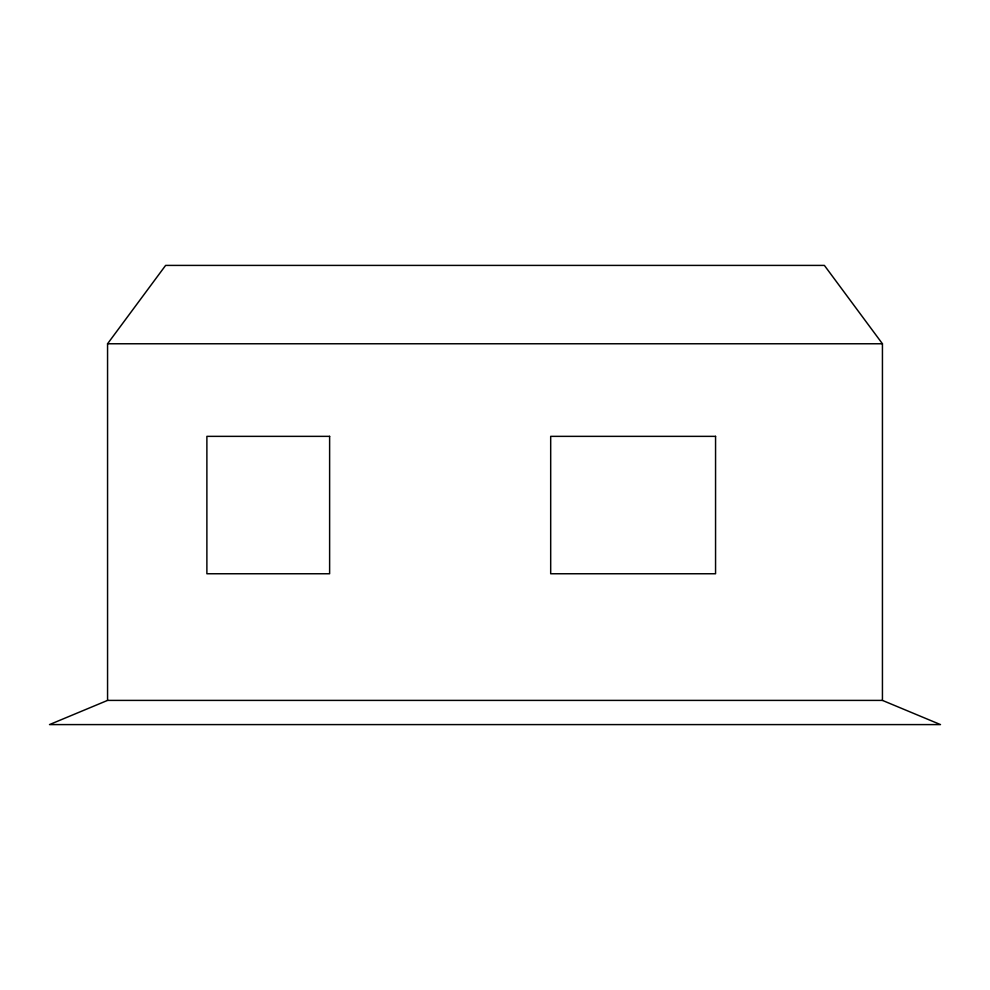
<?xml version="1.0" encoding="UTF-8"?>
<svg xmlns="http://www.w3.org/2000/svg" width="990" height="990" viewBox="0 0 990 990"><rect width="100%" height="100%" fill="white"/><g stroke="black" fill="none" stroke-linecap="round" stroke-linejoin="round"><path stroke-width="1.49" d="M107.564 700.4L107.564 343.765L165.615 265.407L824.385 265.407L882.437 343.765L882.437 700.4L940.5 724.593L49.5 724.593L107.564 700.4L882.437 700.4M107.564 343.765L882.437 343.765M329.621 436.355L206.885 436.355L206.885 573.755L329.621 573.755L329.621 436.355M715.56 436.355L550.688 436.355L550.688 573.755L715.56 573.755L715.56 436.355"/></g></svg>
